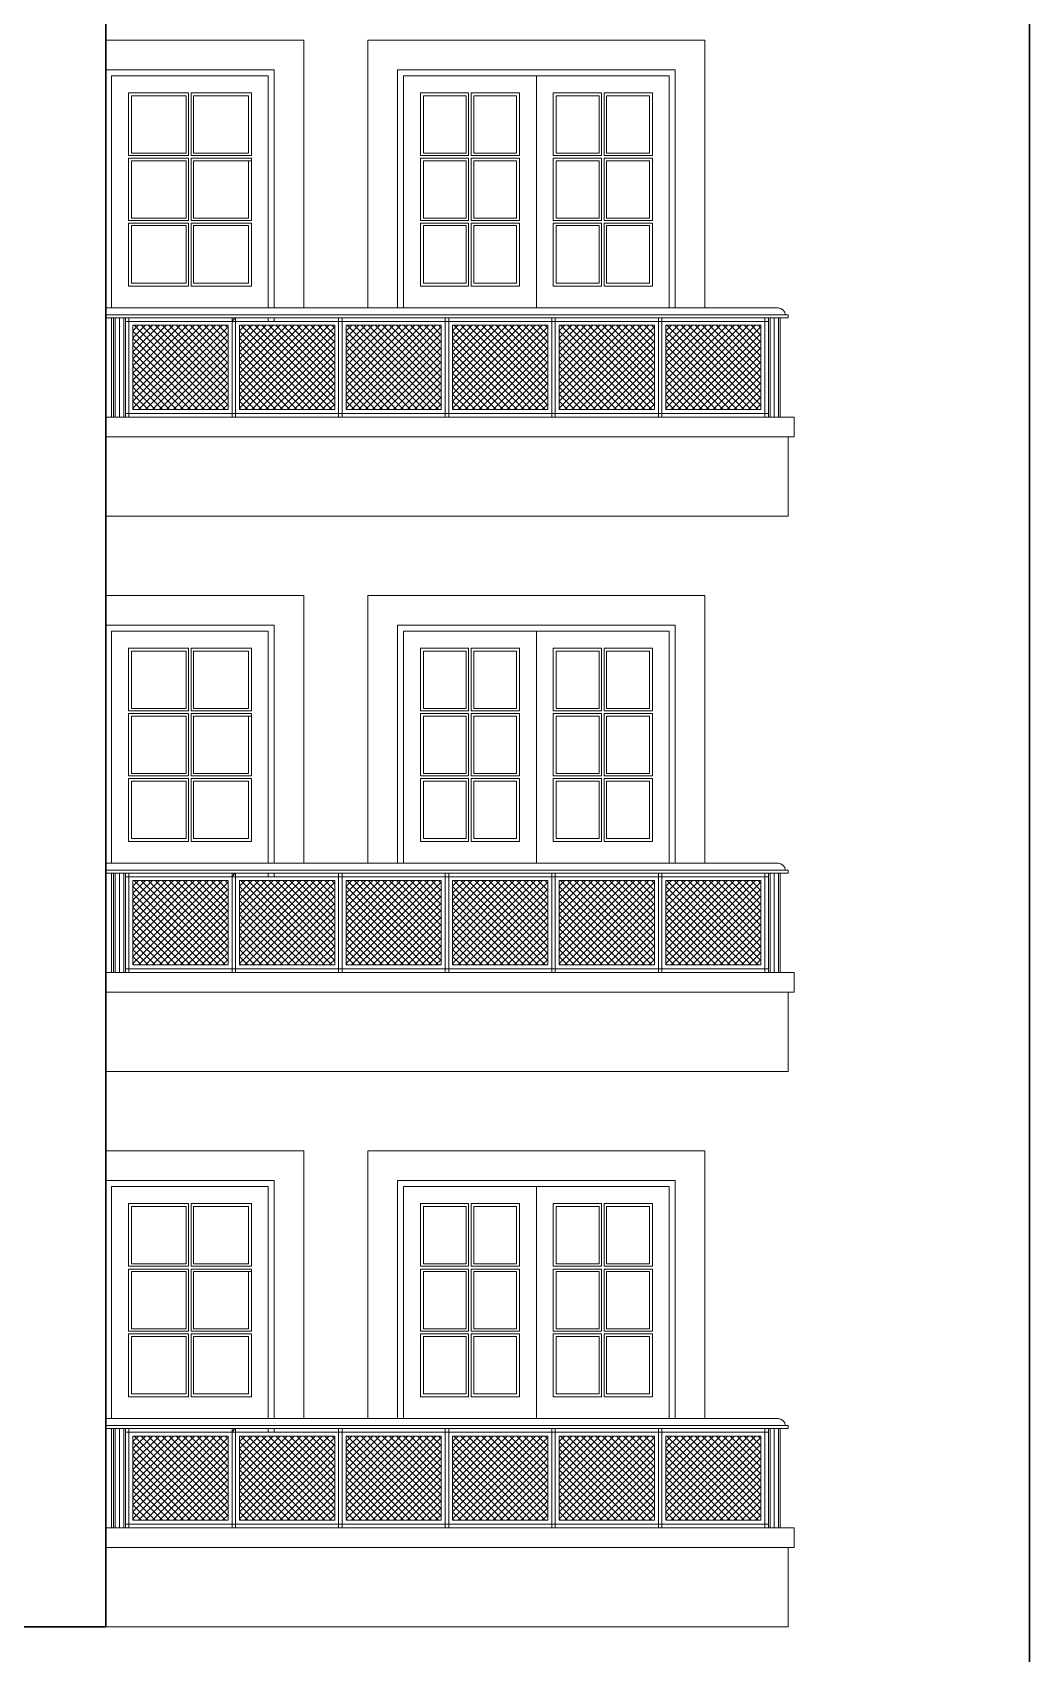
# Model space of a CAD drawing. Header units: millimetres. Extents: x 1578 to 2210, y 899 to 1032.
# Drawn here: x 1925.07 to 1930.1, y 935.17 to 943.35 of the extents above; entities that cross this region are included whole.
import ezdxf

# ---------------------------------------------------------------- set-up
doc = ezdxf.new("R2010")
doc.units = ezdxf.units.MM
doc.linetypes.add('HIDDEN2', pattern=[4.7625, 3.175, -1.5875])
for name, color, linetype, lineweight in [('CARPINTERIA', 7, 'Continuous', 18), ('ESTRUCTURA', 3, 'Continuous', 30), ('MUROS', 1, 'Continuous', 30), ('PISOS', 9, 'Continuous', 9), ('SANITARIOS', 7, 'Continuous', 20), ('TECHOS', 7, 'HIDDEN2', 15), ('TRAMAS', 7, 'Continuous', 15), ('UMBRALES', 7, 'Continuous', 18)]:
    doc.layers.add(name, color=color, linetype=linetype, lineweight=lineweight)

msp = doc.modelspace()

# ---------------------------------------------------------------- hatches: boundary and pattern name
at = {"layer": 'PISOS', "ltscale": 0.1}
h = msp.add_hatch(dxfattribs=at)
h.set_pattern_fill('ANSI37', color=256, scale=0.2, style=0)
h.set_pattern_definition([(45, (1943.710914, 865.508667), (-0.0176776695, 0.0176776695), []), (135, (1943.710914, 865.508667), (-0.0176776695, -0.0176776695), [])])
h.paths.add_polyline_path([(1925.5741, 941.4446), (1926.0541, 941.4446), (1926.0541, 941.8696), (1925.5741, 941.8696)])
h = msp.add_hatch(dxfattribs=at)
h.set_pattern_fill('ANSI37', color=256, scale=0.2, style=0)
h.set_pattern_definition([(45, (1944.248414, 865.508667), (-0.0176776695, 0.0176776695), []), (135, (1944.248414, 865.508667), (-0.0176776695, -0.0176776695), [])])
h.paths.add_polyline_path([(1926.1116, 941.4446), (1926.5916, 941.4446), (1926.5916, 941.8696), (1926.1116, 941.8696)])
h = msp.add_hatch(dxfattribs=at)
h.set_pattern_fill('ANSI37', color=256, scale=0.2, style=0)
h.set_pattern_definition([(45, (1944.785914, 865.508667), (-0.0176776695, 0.0176776695), []), (135, (1944.785914, 865.508667), (-0.0176776695, -0.0176776695), [])])
h.paths.add_polyline_path([(1926.6491, 941.4446), (1927.1291, 941.4446), (1927.1291, 941.8696), (1926.6491, 941.8696)])
h = msp.add_hatch(dxfattribs=at)
h.set_pattern_fill('ANSI37', color=256, scale=0.2, style=0)
h.set_pattern_definition([(45, (1945.323414, 865.508667), (-0.0176776695, 0.0176776695), []), (135, (1945.323414, 865.508667), (-0.0176776695, -0.0176776695), [])])
h.paths.add_polyline_path([(1927.1866, 941.4446), (1927.6666, 941.4446), (1927.6666, 941.8696), (1927.1866, 941.8696)])
h = msp.add_hatch(dxfattribs=at)
h.set_pattern_fill('ANSI37', color=256, scale=0.2, style=0)
h.set_pattern_definition([(45, (1945.860914, 865.508667), (-0.0176776695, 0.0176776695), []), (135, (1945.860914, 865.508667), (-0.0176776695, -0.0176776695), [])])
h.paths.add_polyline_path([(1927.7241, 941.4446), (1928.2041, 941.4446), (1928.2041, 941.8696), (1927.7241, 941.8696)])
h = msp.add_hatch(dxfattribs=at)
h.set_pattern_fill('ANSI37', color=256, scale=0.2, style=0)
h.set_pattern_definition([(45, (1946.398414, 865.508667), (-0.0176776695, 0.0176776695), []), (135, (1946.398414, 865.508667), (-0.0176776695, -0.0176776695), [])])
h.paths.add_polyline_path([(1928.2616, 941.4446), (1928.7416, 941.4446), (1928.7416, 941.8696), (1928.2616, 941.8696)])
h = msp.add_hatch(dxfattribs=at)
h.set_pattern_fill('ANSI37', color=256, scale=0.2, style=0)
h.set_pattern_definition([(45, (1943.710914, 862.708667), (-0.0176776695, 0.0176776695), []), (135, (1943.710914, 862.708667), (-0.0176776695, -0.0176776695), [])])
h.paths.add_polyline_path([(1925.5741, 938.6446), (1926.0541, 938.6446), (1926.0541, 939.0696), (1925.5741, 939.0696)])
h = msp.add_hatch(dxfattribs=at)
h.set_pattern_fill('ANSI37', color=256, scale=0.2, style=0)
h.set_pattern_definition([(45, (1944.248414, 862.708667), (-0.0176776695, 0.0176776695), []), (135, (1944.248414, 862.708667), (-0.0176776695, -0.0176776695), [])])
h.paths.add_polyline_path([(1926.1116, 938.6446), (1926.5916, 938.6446), (1926.5916, 939.0696), (1926.1116, 939.0696)])
h = msp.add_hatch(dxfattribs=at)
h.set_pattern_fill('ANSI37', color=256, scale=0.2, style=0)
h.set_pattern_definition([(45, (1944.785914, 862.708667), (-0.0176776695, 0.0176776695), []), (135, (1944.785914, 862.708667), (-0.0176776695, -0.0176776695), [])])
h.paths.add_polyline_path([(1926.6491, 938.6446), (1927.1291, 938.6446), (1927.1291, 939.0696), (1926.6491, 939.0696)])
h = msp.add_hatch(dxfattribs=at)
h.set_pattern_fill('ANSI37', color=256, scale=0.2, style=0)
h.set_pattern_definition([(45, (1945.323414, 862.708667), (-0.0176776695, 0.0176776695), []), (135, (1945.323414, 862.708667), (-0.0176776695, -0.0176776695), [])])
h.paths.add_polyline_path([(1927.1866, 938.6446), (1927.6666, 938.6446), (1927.6666, 939.0696), (1927.1866, 939.0696)])
h = msp.add_hatch(dxfattribs=at)
h.set_pattern_fill('ANSI37', color=256, scale=0.2, style=0)
h.set_pattern_definition([(45, (1945.860914, 862.708667), (-0.0176776695, 0.0176776695), []), (135, (1945.860914, 862.708667), (-0.0176776695, -0.0176776695), [])])
h.paths.add_polyline_path([(1927.7241, 938.6446), (1928.2041, 938.6446), (1928.2041, 939.0696), (1927.7241, 939.0696)])
h = msp.add_hatch(dxfattribs=at)
h.set_pattern_fill('ANSI37', color=256, scale=0.2, style=0)
h.set_pattern_definition([(45, (1946.398414, 862.708667), (-0.0176776695, 0.0176776695), []), (135, (1946.398414, 862.708667), (-0.0176776695, -0.0176776695), [])])
h.paths.add_polyline_path([(1928.2616, 938.6446), (1928.7416, 938.6446), (1928.7416, 939.0696), (1928.2616, 939.0696)])
h = msp.add_hatch(dxfattribs=at)
h.set_pattern_fill('ANSI37', color=256, scale=0.2, style=0)
h.set_pattern_definition([(45, (1943.710914, 859.908667), (-0.0176776695, 0.0176776695), []), (135, (1943.710914, 859.908667), (-0.0176776695, -0.0176776695), [])])
h.paths.add_polyline_path([(1925.5741, 935.8446), (1926.0541, 935.8446), (1926.0541, 936.2696), (1925.5741, 936.2696)])
h = msp.add_hatch(dxfattribs=at)
h.set_pattern_fill('ANSI37', color=256, scale=0.2, style=0)
h.set_pattern_definition([(45, (1944.248414, 859.908667), (-0.0176776695, 0.0176776695), []), (135, (1944.248414, 859.908667), (-0.0176776695, -0.0176776695), [])])
h.paths.add_polyline_path([(1926.1116, 935.8446), (1926.5916, 935.8446), (1926.5916, 936.2696), (1926.1116, 936.2696)])
h = msp.add_hatch(dxfattribs=at)
h.set_pattern_fill('ANSI37', color=256, scale=0.2, style=0)
h.set_pattern_definition([(45, (1944.785914, 859.908667), (-0.0176776695, 0.0176776695), []), (135, (1944.785914, 859.908667), (-0.0176776695, -0.0176776695), [])])
h.paths.add_polyline_path([(1926.6491, 935.8446), (1927.1291, 935.8446), (1927.1291, 936.2696), (1926.6491, 936.2696)])
h = msp.add_hatch(dxfattribs=at)
h.set_pattern_fill('ANSI37', color=256, scale=0.2, style=0)
h.set_pattern_definition([(45, (1945.323414, 859.908667), (-0.0176776695, 0.0176776695), []), (135, (1945.323414, 859.908667), (-0.0176776695, -0.0176776695), [])])
h.paths.add_polyline_path([(1927.1866, 935.8446), (1927.6666, 935.8446), (1927.6666, 936.2696), (1927.1866, 936.2696)])
h = msp.add_hatch(dxfattribs=at)
h.set_pattern_fill('ANSI37', color=256, scale=0.2, style=0)
h.set_pattern_definition([(45, (1945.860914, 859.908667), (-0.0176776695, 0.0176776695), []), (135, (1945.860914, 859.908667), (-0.0176776695, -0.0176776695), [])])
h.paths.add_polyline_path([(1927.7241, 935.8446), (1928.2041, 935.8446), (1928.2041, 936.2696), (1927.7241, 936.2696)])
h = msp.add_hatch(dxfattribs=at)
h.set_pattern_fill('ANSI37', color=256, scale=0.2, style=0)
h.set_pattern_definition([(45, (1946.398414, 859.908667), (-0.0176776695, 0.0176776695), []), (135, (1946.398414, 859.908667), (-0.0176776695, -0.0176776695), [])])
h.paths.add_polyline_path([(1928.2616, 935.8446), (1928.7416, 935.8446), (1928.7416, 936.2696), (1928.2616, 936.2696)])

# ---------------------------------------------------------------- linework, layer by layer
at = {"layer": 'CARPINTERIA', "ltscale": 0.1}
for p, q in [((1925.4666, 943.1271), (1925.4666, 941.9571)), ((1926.2566, 943.1271), (1925.4666, 943.1271)), ((1926.2566, 943.1271), (1926.2566, 941.9571)), ((1928.2791, 943.1271), (1926.9391, 943.1271)), ((1926.9391, 943.1271), (1926.9391, 941.9571)), ((1928.2791, 943.1271), (1928.2791, 941.9571)), ((1925.5666, 943.0271), (1925.5666, 942.7371)), ((1925.8428, 943.0271), (1925.5666, 943.0271)), ((1925.8428, 943.0271), (1925.8428, 942.7371)), ((1926.1566, 943.0271), (1925.8803, 943.0271)), ((1925.8803, 943.0271), (1925.8803, 942.7371)), ((1926.1566, 943.0271), (1926.1566, 942.7371)), ((1927.0391, 943.0271), (1927.0391, 942.7371)), ((1927.2553, 943.0271), (1927.0391, 943.0271)), ((1927.2553, 943.0271), (1927.2553, 942.7371)), ((1927.2928, 943.0271), (1927.2928, 942.7371)), ((1927.5091, 943.0271), (1927.2928, 943.0271)), ((1927.5091, 943.0271), (1927.5091, 942.7371)), ((1927.9253, 943.0271), (1927.7091, 943.0271)), ((1927.7091, 943.0271), (1927.7091, 942.7371)), ((1927.9253, 943.0271), (1927.9253, 942.7371)), ((1928.1791, 943.0271), (1927.9628, 943.0271)), ((1927.9628, 943.0271), (1927.9628, 942.7371)), ((1928.1791, 943.0271), (1928.1791, 942.7371)), ((1925.8428, 942.7371), (1925.5666, 942.7371)), ((1925.5666, 942.6996), (1925.5666, 942.4096)), ((1925.8428, 942.6996), (1925.5666, 942.6996)), ((1925.8428, 942.6996), (1925.8428, 942.4096)), ((1926.1566, 942.7371), (1925.8803, 942.7371)), ((1926.1716, 942.6996), (1925.8803, 942.6996)), ((1925.8803, 942.6996), (1925.8803, 942.4096)), ((1926.1566, 942.6996), (1926.1566, 942.4096)), ((1927.2553, 942.7371), (1927.0391, 942.7371)), ((1927.0391, 942.6996), (1927.0391, 942.4096)), ((1927.2553, 942.6996), (1927.0391, 942.6996)), ((1927.2553, 942.6996), (1927.2553, 942.4096)), ((1927.5091, 942.7371), (1927.2928, 942.7371)), ((1927.2928, 942.6996), (1927.2928, 942.4096)), ((1927.5091, 942.6996), (1927.2928, 942.6996)), ((1927.5091, 942.6996), (1927.5091, 942.4096)), ((1927.9253, 942.7371), (1927.7091, 942.7371)), ((1927.9253, 942.6996), (1927.7091, 942.6996)), ((1927.7091, 942.6996), (1927.7091, 942.4096)), ((1927.9253, 942.6996), (1927.9253, 942.4096)), ((1928.1791, 942.7371), (1927.9628, 942.7371)), ((1927.9628, 942.6996), (1927.9628, 942.4096)), ((1928.1791, 942.6996), (1927.9628, 942.6996)), ((1928.1791, 942.6996), (1928.1791, 942.4096)), ((1925.8428, 942.4096), (1925.5666, 942.4096)), ((1925.5666, 942.3721), (1925.5666, 942.0821)), ((1925.8428, 942.3721), (1925.5666, 942.3721)), ((1925.8428, 942.3721), (1925.8428, 942.0821)), ((1926.1566, 942.4096), (1925.8803, 942.4096)), ((1926.1566, 942.3721), (1925.8803, 942.3721)), ((1925.8803, 942.3721), (1925.8803, 942.0821)), ((1926.1566, 942.3721), (1926.1566, 942.0821)), ((1927.2553, 942.4096), (1927.0391, 942.4096)), ((1927.0391, 942.3721), (1927.0391, 942.0821)), ((1927.2553, 942.3721), (1927.0391, 942.3721)), ((1927.2553, 942.3721), (1927.2553, 942.0821)), ((1927.5091, 942.4096), (1927.2928, 942.4096)), ((1927.2928, 942.3721), (1927.2928, 942.0821)), ((1927.5091, 942.3721), (1927.2928, 942.3721)), ((1927.5091, 942.3721), (1927.5091, 942.0821)), ((1927.9253, 942.4096), (1927.7091, 942.4096)), ((1927.9253, 942.3721), (1927.7091, 942.3721)), ((1927.7091, 942.3721), (1927.7091, 942.0821)), ((1927.9253, 942.3721), (1927.9253, 942.0821)), ((1928.1791, 942.4096), (1927.9628, 942.4096)), ((1928.1791, 942.3721), (1927.9628, 942.3721)), ((1927.9628, 942.3721), (1927.9628, 942.0821)), ((1928.1791, 942.3721), (1928.1791, 942.0821)), ((1925.8428, 942.0821), (1925.5666, 942.0821)), ((1926.1566, 942.0821), (1925.8803, 942.0821)), ((1927.2553, 942.0821), (1927.0391, 942.0821)), ((1927.5091, 942.0821), (1927.2928, 942.0821)), ((1927.9253, 942.0821), (1927.7091, 942.0821)), ((1928.1791, 942.0821), (1927.9628, 942.0821)), ((1925.4666, 941.9071), (1925.4666, 941.4071)), ((1926.2566, 941.9071), (1926.2566, 941.8896)), ((1925.4666, 940.3271), (1925.4666, 939.1571)), ((1926.2566, 940.3271), (1925.4666, 940.3271)), ((1926.2566, 940.3271), (1926.2566, 939.1571)), ((1928.2791, 940.3271), (1926.9391, 940.3271)), ((1926.9391, 940.3271), (1926.9391, 939.1571)), ((1928.2791, 940.3271), (1928.2791, 939.1571)), ((1925.5666, 940.2271), (1925.5666, 939.9371)), ((1925.8428, 940.2271), (1925.5666, 940.2271)), ((1925.8428, 940.2271), (1925.8428, 939.9371)), ((1926.1566, 940.2271), (1925.8803, 940.2271)), ((1925.8803, 940.2271), (1925.8803, 939.9371)), ((1926.1566, 940.2271), (1926.1566, 939.9371)), ((1927.0391, 940.2271), (1927.0391, 939.9371)), ((1927.2553, 940.2271), (1927.0391, 940.2271)), ((1927.2553, 940.2271), (1927.2553, 939.9371)), ((1927.2928, 940.2271), (1927.2928, 939.9371)), ((1927.5091, 940.2271), (1927.2928, 940.2271)), ((1927.5091, 940.2271), (1927.5091, 939.9371)), ((1927.9253, 940.2271), (1927.7091, 940.2271)), ((1927.7091, 940.2271), (1927.7091, 939.9371)), ((1927.9253, 940.2271), (1927.9253, 939.9371)), ((1928.1791, 940.2271), (1927.9628, 940.2271)), ((1927.9628, 940.2271), (1927.9628, 939.9371)), ((1928.1791, 940.2271), (1928.1791, 939.9371)), ((1925.8428, 939.9371), (1925.5666, 939.9371)), ((1926.1566, 939.9371), (1925.8803, 939.9371)), ((1927.2553, 939.9371), (1927.0391, 939.9371)), ((1927.5091, 939.9371), (1927.2928, 939.9371)), ((1927.9253, 939.9371), (1927.7091, 939.9371)), ((1928.1791, 939.9371), (1927.9628, 939.9371)), ((1925.5666, 939.8996), (1925.5666, 939.6096)), ((1925.8428, 939.8996), (1925.5666, 939.8996)), ((1925.8428, 939.8996), (1925.8428, 939.6096)), ((1926.1716, 939.8996), (1925.8803, 939.8996)), ((1925.8803, 939.8996), (1925.8803, 939.6096)), ((1926.1566, 939.8996), (1926.1566, 939.6096)), ((1927.0391, 939.8996), (1927.0391, 939.6096)), ((1927.2553, 939.8996), (1927.0391, 939.8996)), ((1927.2553, 939.8996), (1927.2553, 939.6096)), ((1927.2928, 939.8996), (1927.2928, 939.6096)), ((1927.5091, 939.8996), (1927.2928, 939.8996)), ((1927.5091, 939.8996), (1927.5091, 939.6096)), ((1927.9253, 939.8996), (1927.7091, 939.8996)), ((1927.7091, 939.8996), (1927.7091, 939.6096)), ((1927.9253, 939.8996), (1927.9253, 939.6096)), ((1928.1791, 939.8996), (1927.9628, 939.8996)), ((1927.9628, 939.8996), (1927.9628, 939.6096)), ((1928.1791, 939.8996), (1928.1791, 939.6096)), ((1925.8428, 939.6096), (1925.5666, 939.6096)), ((1926.1566, 939.6096), (1925.8803, 939.6096)), ((1927.2553, 939.6096), (1927.0391, 939.6096)), ((1927.5091, 939.6096), (1927.2928, 939.6096)), ((1927.9253, 939.6096), (1927.7091, 939.6096)), ((1928.1791, 939.6096), (1927.9628, 939.6096)), ((1925.5666, 939.5721), (1925.5666, 939.2821)), ((1925.8428, 939.5721), (1925.5666, 939.5721)), ((1925.8428, 939.5721), (1925.8428, 939.2821)), ((1926.1566, 939.5721), (1925.8803, 939.5721)), ((1925.8803, 939.5721), (1925.8803, 939.2821)), ((1926.1566, 939.5721), (1926.1566, 939.2821)), ((1927.0391, 939.5721), (1927.0391, 939.2821)), ((1927.2553, 939.5721), (1927.0391, 939.5721)), ((1927.2553, 939.5721), (1927.2553, 939.2821)), ((1927.2928, 939.5721), (1927.2928, 939.2821)), ((1927.5091, 939.5721), (1927.2928, 939.5721)), ((1927.5091, 939.5721), (1927.5091, 939.2821)), ((1927.9253, 939.5721), (1927.7091, 939.5721)), ((1927.7091, 939.5721), (1927.7091, 939.2821)), ((1927.9253, 939.5721), (1927.9253, 939.2821)), ((1928.1791, 939.5721), (1927.9628, 939.5721)), ((1927.9628, 939.5721), (1927.9628, 939.2821)), ((1928.1791, 939.5721), (1928.1791, 939.2821)), ((1925.8428, 939.2821), (1925.5666, 939.2821)), ((1926.1566, 939.2821), (1925.8803, 939.2821)), ((1927.2553, 939.2821), (1927.0391, 939.2821)), ((1927.5091, 939.2821), (1927.2928, 939.2821)), ((1927.9253, 939.2821), (1927.7091, 939.2821)), ((1928.1791, 939.2821), (1927.9628, 939.2821)), ((1925.4666, 939.1071), (1925.4666, 938.6071)), ((1926.2566, 939.1071), (1926.2566, 939.0896)), ((1926.2566, 937.5271), (1925.4666, 937.5271)), ((1925.4666, 937.5271), (1925.4666, 936.3571)), ((1926.2566, 937.5271), (1926.2566, 936.3571)), ((1928.2791, 937.5271), (1926.9391, 937.5271)), ((1926.9391, 937.5271), (1926.9391, 936.3571)), ((1928.2791, 937.5271), (1928.2791, 936.3571)), ((1925.8428, 937.4271), (1925.5666, 937.4271)), ((1925.5666, 937.4271), (1925.5666, 937.1371)), ((1925.8428, 937.4271), (1925.8428, 937.1371)), ((1926.1566, 937.4271), (1925.8803, 937.4271)), ((1925.8803, 937.4271), (1925.8803, 937.1371)), ((1926.1566, 937.4271), (1926.1566, 937.1371)), ((1927.2553, 937.4271), (1927.0391, 937.4271)), ((1927.0391, 937.4271), (1927.0391, 937.1371)), ((1927.2553, 937.4271), (1927.2553, 937.1371)), ((1927.5091, 937.4271), (1927.2928, 937.4271)), ((1927.2928, 937.4271), (1927.2928, 937.1371)), ((1927.5091, 937.4271), (1927.5091, 937.1371)), ((1927.9253, 937.4271), (1927.7091, 937.4271)), ((1927.7091, 937.4271), (1927.7091, 937.1371)), ((1927.9253, 937.4271), (1927.9253, 937.1371)), ((1928.1791, 937.4271), (1927.9628, 937.4271)), ((1927.9628, 937.4271), (1927.9628, 937.1371)), ((1928.1791, 937.4271), (1928.1791, 937.1371)), ((1925.8428, 937.1371), (1925.5666, 937.1371)), ((1926.1566, 937.1371), (1925.8803, 937.1371)), ((1927.2553, 937.1371), (1927.0391, 937.1371)), ((1927.5091, 937.1371), (1927.2928, 937.1371)), ((1927.9253, 937.1371), (1927.7091, 937.1371)), ((1928.1791, 937.1371), (1927.9628, 937.1371)), ((1925.5666, 937.0996), (1925.5666, 936.8096)), ((1925.8428, 937.0996), (1925.5666, 937.0996)), ((1925.8428, 937.0996), (1925.8428, 936.8096)), ((1926.1716, 937.0996), (1925.8803, 937.0996)), ((1925.8803, 937.0996), (1925.8803, 936.8096)), ((1926.1566, 937.0996), (1926.1566, 936.8096)), ((1927.0391, 937.0996), (1927.0391, 936.8096)), ((1927.2553, 937.0996), (1927.0391, 937.0996)), ((1927.2553, 937.0996), (1927.2553, 936.8096)), ((1927.5091, 937.0996), (1927.2928, 937.0996)), ((1927.2928, 937.0996), (1927.2928, 936.8096)), ((1927.5091, 937.0996), (1927.5091, 936.8096)), ((1927.9253, 937.0996), (1927.7091, 937.0996)), ((1927.7091, 937.0996), (1927.7091, 936.8096)), ((1927.9253, 937.0996), (1927.9253, 936.8096)), ((1927.9628, 937.0996), (1927.9628, 936.8096)), ((1928.1791, 937.0996), (1927.9628, 937.0996)), ((1928.1791, 937.0996), (1928.1791, 936.8096)), ((1925.8428, 936.8096), (1925.5666, 936.8096)), ((1926.1566, 936.8096), (1925.8803, 936.8096)), ((1927.2553, 936.8096), (1927.0391, 936.8096)), ((1927.5091, 936.8096), (1927.2928, 936.8096)), ((1927.9253, 936.8096), (1927.7091, 936.8096)), ((1928.1791, 936.8096), (1927.9628, 936.8096)), ((1925.5666, 936.7721), (1925.5666, 936.4821)), ((1925.8428, 936.7721), (1925.5666, 936.7721)), ((1925.8428, 936.7721), (1925.8428, 936.4821)), ((1926.1566, 936.7721), (1925.8803, 936.7721)), ((1925.8803, 936.7721), (1925.8803, 936.4821)), ((1926.1566, 936.7721), (1926.1566, 936.4821)), ((1927.0391, 936.7721), (1927.0391, 936.4821)), ((1927.2553, 936.7721), (1927.0391, 936.7721)), ((1927.2553, 936.7721), (1927.2553, 936.4821)), ((1927.2928, 936.7721), (1927.2928, 936.4821)), ((1927.5091, 936.7721), (1927.2928, 936.7721)), ((1927.5091, 936.7721), (1927.5091, 936.4821)), ((1927.9253, 936.7721), (1927.7091, 936.7721)), ((1927.7091, 936.7721), (1927.7091, 936.4821)), ((1927.9253, 936.7721), (1927.9253, 936.4821)), ((1927.9628, 936.7721), (1927.9628, 936.4821)), ((1928.1791, 936.7721), (1927.9628, 936.7721)), ((1928.1791, 936.7721), (1928.1791, 936.4821)), ((1925.8428, 936.4821), (1925.5666, 936.4821)), ((1926.1566, 936.4821), (1925.8803, 936.4821)), ((1927.2553, 936.4821), (1927.0391, 936.4821)), ((1927.5091, 936.4821), (1927.2928, 936.4821)), ((1927.9253, 936.4821), (1927.7091, 936.4821)), ((1928.1791, 936.4821), (1927.9628, 936.4821)), ((1925.4666, 936.3071), (1925.4666, 935.8071)), ((1926.2566, 936.3071), (1926.2566, 936.2896))]:
    msp.add_line(p, q, dxfattribs=at)
at = {"layer": 'ESTRUCTURA', "ltscale": 0.1}
for p, q in [((1925.4366, 951.9071), (1925.4366, 935.3071)), ((1925.4366, 935.3071), (1920.7066, 935.3071))]:
    msp.add_line(p, q, dxfattribs=at)
at = {"layer": 'MUROS', "ltscale": 0.1}
msp.add_line((1930.0966, 950.9071), (1930.0966, 932.0078), dxfattribs=at)
at = {"layer": 'PISOS'}
for p, q in [((1925.4853, 941.9071), (1925.4853, 941.4071)), ((1925.5062, 941.9071), (1925.5062, 941.4071)), ((1925.5278, 941.9071), (1925.5278, 941.4071)), ((1928.7878, 941.9071), (1928.7878, 941.4071)), ((1928.8087, 941.9071), (1928.8087, 941.4071)), ((1928.8303, 941.9071), (1928.8303, 941.4071)), ((1925.4853, 939.1071), (1925.4853, 938.6071)), ((1925.5062, 939.1071), (1925.5062, 938.6071)), ((1925.5278, 939.1071), (1925.5278, 938.6071)), ((1928.7878, 939.1071), (1928.7878, 938.6071)), ((1928.8087, 939.1071), (1928.8087, 938.6071)), ((1928.8303, 939.1071), (1928.8303, 938.6071)), ((1925.4853, 936.3071), (1925.4853, 935.8071)), ((1925.5062, 936.3071), (1925.5062, 935.8071)), ((1925.5278, 936.3071), (1925.5278, 935.8071)), ((1928.7878, 936.3071), (1928.7878, 935.8071)), ((1928.8087, 936.3071), (1928.8087, 935.8071)), ((1928.8303, 936.3071), (1928.8303, 935.8071))]:
    msp.add_line(p, q, dxfattribs=at)
at = {"layer": 'PISOS', "ltscale": 0.1}
for p, q in [((1926.2866, 941.9071), (1926.2866, 941.8896)), ((1926.2866, 939.1071), (1926.2866, 939.0896)), ((1926.2866, 936.3071), (1926.2866, 936.2896))]:
    msp.add_line(p, q, dxfattribs=at)
at = {"layer": 'SANITARIOS'}
for p, q in [((1925.4366, 941.9571), (1928.8291, 941.9571)), ((1925.4366, 941.9221), (1928.8791, 941.9221)), ((1925.4366, 941.9071), (1928.8791, 941.9071)), ((1925.4766, 941.9071), (1925.4766, 941.4071)), ((1925.5366, 941.9071), (1925.5366, 941.4071)), ((1928.7791, 941.9071), (1928.7791, 941.4071)), ((1928.8391, 941.9071), (1928.8391, 941.4071)), ((1928.8791, 941.9071), (1928.8791, 941.9221)), ((1925.4366, 939.1571), (1928.8291, 939.1571)), ((1925.4366, 939.1221), (1928.8791, 939.1221)), ((1925.4366, 939.1071), (1928.8791, 939.1071)), ((1925.4766, 939.1071), (1925.4766, 938.6071)), ((1925.5366, 939.1071), (1925.5366, 938.6071)), ((1928.7791, 939.1071), (1928.7791, 938.6071)), ((1928.8391, 939.1071), (1928.8391, 938.6071)), ((1928.8791, 939.1071), (1928.8791, 939.1221)), ((1925.4366, 936.3571), (1928.8291, 936.3571)), ((1925.4366, 936.3221), (1928.8791, 936.3221)), ((1925.4366, 936.3071), (1928.8791, 936.3071)), ((1925.4766, 936.3071), (1925.4766, 935.8071)), ((1925.5366, 936.3071), (1925.5366, 935.8071)), ((1928.7791, 936.3071), (1928.7791, 935.8071)), ((1928.8391, 936.3071), (1928.8391, 935.8071)), ((1928.8791, 936.3071), (1928.8791, 936.3221))]:
    msp.add_line(p, q, dxfattribs=at)
for centre in [(1928.8291, 941.9221), (1928.8291, 939.1221), (1928.8291, 936.3221)]:
    msp.add_arc(centre, 0.035, 0, 90, dxfattribs=at)
at = {"layer": 'TECHOS', "ltscale": 0.1}
for p, q in [((1926.0739, 941.8896), (1926.0879, 941.9071)), ((1926.0739, 939.0896), (1926.0879, 939.1071)), ((1926.0739, 936.2896), (1926.0879, 936.3071))]:
    msp.add_line(p, q, dxfattribs=at)
at = {"layer": 'TRAMAS', "ltscale": 0.1}
for p, q in [((1927.6091, 943.1271), (1927.6091, 941.9571)), ((1925.5516, 943.0421), (1925.5516, 942.7251)), ((1925.8548, 943.0421), (1925.5516, 943.0421)), ((1925.8548, 943.0421), (1925.8548, 942.7251)), ((1926.1716, 943.0421), (1925.8683, 943.0421)), ((1925.8683, 943.0421), (1925.8683, 942.7251)), ((1926.1716, 943.0421), (1926.1716, 942.7251)), ((1927.0241, 943.0421), (1927.0241, 942.7251)), ((1927.2673, 943.0421), (1927.0241, 943.0421)), ((1927.2673, 943.0421), (1927.2673, 942.7251)), ((1927.2808, 943.0421), (1927.2808, 942.7251)), ((1927.5241, 943.0421), (1927.2808, 943.0421)), ((1927.5241, 943.0421), (1927.5241, 942.7251)), ((1927.9373, 943.0421), (1927.6941, 943.0421)), ((1927.6941, 943.0421), (1927.6941, 942.7251)), ((1927.9373, 943.0421), (1927.9373, 942.7251)), ((1928.1941, 943.0421), (1927.9508, 943.0421)), ((1927.9508, 943.0421), (1927.9508, 942.7251)), ((1928.1941, 943.0421), (1928.1941, 942.7251)), ((1925.8548, 942.7251), (1925.5516, 942.7251)), ((1925.5516, 942.7116), (1925.5516, 942.3976)), ((1925.8548, 942.7116), (1925.5516, 942.7116)), ((1925.8548, 942.7116), (1925.8548, 942.3976)), ((1926.1716, 942.7251), (1925.8683, 942.7251)), ((1926.1716, 942.7116), (1925.8683, 942.7116)), ((1925.8683, 942.7116), (1925.8683, 942.3976)), ((1926.1716, 942.7116), (1926.1716, 942.3976)), ((1927.2673, 942.7251), (1927.0241, 942.7251)), ((1927.0241, 942.7116), (1927.0241, 942.3976)), ((1927.2673, 942.7116), (1927.0241, 942.7116)), ((1927.2673, 942.7116), (1927.2673, 942.3976)), ((1927.5241, 942.7251), (1927.2808, 942.7251)), ((1927.2808, 942.7116), (1927.2808, 942.3976)), ((1927.5241, 942.7116), (1927.2808, 942.7116)), ((1927.5241, 942.7116), (1927.5241, 942.3976)), ((1927.9373, 942.7251), (1927.6941, 942.7251)), ((1927.9373, 942.7116), (1927.6941, 942.7116)), ((1927.6941, 942.7116), (1927.6941, 942.3976)), ((1927.9373, 942.7116), (1927.9373, 942.3976)), ((1928.1941, 942.7251), (1927.9508, 942.7251)), ((1927.9508, 942.7116), (1927.9508, 942.3976)), ((1928.1941, 942.7116), (1927.9508, 942.7116)), ((1928.1941, 942.7116), (1928.1941, 942.3976)), ((1925.8548, 942.3976), (1925.5516, 942.3976)), ((1925.5516, 942.3841), (1925.5516, 942.0671)), ((1925.8548, 942.3841), (1925.5516, 942.3841)), ((1925.8548, 942.3841), (1925.8548, 942.0671)), ((1926.1716, 942.3976), (1925.8683, 942.3976)), ((1926.1716, 942.3841), (1925.8683, 942.3841)), ((1925.8683, 942.3841), (1925.8683, 942.0671)), ((1926.1716, 942.3841), (1926.1716, 942.0671)), ((1927.2673, 942.3976), (1927.0241, 942.3976)), ((1927.0241, 942.3841), (1927.0241, 942.0671)), ((1927.2673, 942.3841), (1927.0241, 942.3841)), ((1927.2673, 942.3841), (1927.2673, 942.0671)), ((1927.5241, 942.3976), (1927.2808, 942.3976)), ((1927.2808, 942.3841), (1927.2808, 942.0671)), ((1927.5241, 942.3841), (1927.2808, 942.3841)), ((1927.5241, 942.3841), (1927.5241, 942.0671)), ((1927.9373, 942.3976), (1927.6941, 942.3976)), ((1927.9373, 942.3841), (1927.6941, 942.3841)), ((1927.6941, 942.3841), (1927.6941, 942.0671)), ((1927.9373, 942.3841), (1927.9373, 942.0671)), ((1928.1941, 942.3976), (1927.9508, 942.3976)), ((1928.1941, 942.3841), (1927.9508, 942.3841)), ((1927.9508, 942.3841), (1927.9508, 942.0671)), ((1928.1941, 942.3841), (1928.1941, 942.0671)), ((1925.8548, 942.0671), (1925.5516, 942.0671)), ((1926.1716, 942.0671), (1925.8683, 942.0671)), ((1927.2673, 942.0671), (1927.0241, 942.0671)), ((1927.5241, 942.0671), (1927.2808, 942.0671)), ((1927.9373, 942.0671), (1927.6941, 942.0671)), ((1928.1941, 942.0671), (1927.9508, 942.0671)), ((1927.6091, 940.3271), (1927.6091, 939.1571)), ((1925.5516, 940.2421), (1925.5516, 939.9251)), ((1925.8548, 940.2421), (1925.5516, 940.2421)), ((1925.8548, 940.2421), (1925.8548, 939.9251)), ((1926.1716, 940.2421), (1925.8683, 940.2421)), ((1925.8683, 940.2421), (1925.8683, 939.9251)), ((1926.1716, 940.2421), (1926.1716, 939.9251)), ((1927.0241, 940.2421), (1927.0241, 939.9251)), ((1927.2673, 940.2421), (1927.0241, 940.2421)), ((1927.2673, 940.2421), (1927.2673, 939.9251)), ((1927.2808, 940.2421), (1927.2808, 939.9251)), ((1927.5241, 940.2421), (1927.2808, 940.2421)), ((1927.5241, 940.2421), (1927.5241, 939.9251)), ((1927.9373, 940.2421), (1927.6941, 940.2421)), ((1927.6941, 940.2421), (1927.6941, 939.9251)), ((1927.9373, 940.2421), (1927.9373, 939.9251)), ((1928.1941, 940.2421), (1927.9508, 940.2421)), ((1927.9508, 940.2421), (1927.9508, 939.9251)), ((1928.1941, 940.2421), (1928.1941, 939.9251)), ((1925.8548, 939.9251), (1925.5516, 939.9251)), ((1925.5516, 939.9116), (1925.5516, 939.5976)), ((1925.8548, 939.9116), (1925.5516, 939.9116)), ((1925.8548, 939.9116), (1925.8548, 939.5976)), ((1926.1716, 939.9251), (1925.8683, 939.9251)), ((1926.1716, 939.9116), (1925.8683, 939.9116)), ((1925.8683, 939.9116), (1925.8683, 939.5976)), ((1926.1716, 939.9116), (1926.1716, 939.5976)), ((1927.2673, 939.9251), (1927.0241, 939.9251)), ((1927.0241, 939.9116), (1927.0241, 939.5976)), ((1927.2673, 939.9116), (1927.0241, 939.9116)), ((1927.2673, 939.9116), (1927.2673, 939.5976)), ((1927.5241, 939.9251), (1927.2808, 939.9251)), ((1927.2808, 939.9116), (1927.2808, 939.5976)), ((1927.5241, 939.9116), (1927.2808, 939.9116)), ((1927.5241, 939.9116), (1927.5241, 939.5976)), ((1927.9373, 939.9251), (1927.6941, 939.9251)), ((1927.9373, 939.9116), (1927.6941, 939.9116)), ((1927.6941, 939.9116), (1927.6941, 939.5976)), ((1927.9373, 939.9116), (1927.9373, 939.5976)), ((1928.1941, 939.9251), (1927.9508, 939.9251)), ((1928.1941, 939.9116), (1927.9508, 939.9116)), ((1927.9508, 939.9116), (1927.9508, 939.5976)), ((1928.1941, 939.9116), (1928.1941, 939.5976)), ((1925.8548, 939.5976), (1925.5516, 939.5976)), ((1925.5516, 939.5841), (1925.5516, 939.2671)), ((1925.8548, 939.5841), (1925.5516, 939.5841)), ((1925.8548, 939.5841), (1925.8548, 939.2671)), ((1926.1716, 939.5976), (1925.8683, 939.5976)), ((1926.1716, 939.5841), (1925.8683, 939.5841)), ((1925.8683, 939.5841), (1925.8683, 939.2671)), ((1926.1716, 939.5841), (1926.1716, 939.2671)), ((1927.2673, 939.5976), (1927.0241, 939.5976)), ((1927.0241, 939.5841), (1927.0241, 939.2671)), ((1927.2673, 939.5841), (1927.0241, 939.5841)), ((1927.2673, 939.5841), (1927.2673, 939.2671)), ((1927.5241, 939.5976), (1927.2808, 939.5976)), ((1927.2808, 939.5841), (1927.2808, 939.2671)), ((1927.5241, 939.5841), (1927.2808, 939.5841)), ((1927.5241, 939.5841), (1927.5241, 939.2671)), ((1927.9373, 939.5976), (1927.6941, 939.5976)), ((1927.9373, 939.5841), (1927.6941, 939.5841)), ((1927.6941, 939.5841), (1927.6941, 939.2671)), ((1927.9373, 939.5841), (1927.9373, 939.2671)), ((1928.1941, 939.5976), (1927.9508, 939.5976)), ((1928.1941, 939.5841), (1927.9508, 939.5841)), ((1927.9508, 939.5841), (1927.9508, 939.2671)), ((1928.1941, 939.5841), (1928.1941, 939.2671)), ((1925.8548, 939.2671), (1925.5516, 939.2671)), ((1926.1716, 939.2671), (1925.8683, 939.2671)), ((1927.2673, 939.2671), (1927.0241, 939.2671)), ((1927.5241, 939.2671), (1927.2808, 939.2671)), ((1927.9373, 939.2671), (1927.6941, 939.2671)), ((1928.1941, 939.2671), (1927.9508, 939.2671)), ((1927.6091, 937.5271), (1927.6091, 936.3571)), ((1925.8548, 937.4421), (1925.5516, 937.4421)), ((1925.5516, 937.4421), (1925.5516, 937.1251)), ((1925.8548, 937.4421), (1925.8548, 937.1251)), ((1926.1716, 937.4421), (1925.8683, 937.4421)), ((1925.8683, 937.4421), (1925.8683, 937.1251)), ((1926.1716, 937.4421), (1926.1716, 937.1251)), ((1927.2673, 937.4421), (1927.0241, 937.4421)), ((1927.0241, 937.4421), (1927.0241, 937.1251)), ((1927.2673, 937.4421), (1927.2673, 937.1251)), ((1927.5241, 937.4421), (1927.2808, 937.4421)), ((1927.2808, 937.4421), (1927.2808, 937.1251)), ((1927.5241, 937.4421), (1927.5241, 937.1251)), ((1927.9373, 937.4421), (1927.6941, 937.4421)), ((1927.6941, 937.4421), (1927.6941, 937.1251)), ((1927.9373, 937.4421), (1927.9373, 937.1251)), ((1928.1941, 937.4421), (1927.9508, 937.4421)), ((1927.9508, 937.4421), (1927.9508, 937.1251)), ((1928.1941, 937.4421), (1928.1941, 937.1251)), ((1925.8548, 937.1251), (1925.5516, 937.1251)), ((1926.1716, 937.1251), (1925.8683, 937.1251)), ((1927.2673, 937.1251), (1927.0241, 937.1251)), ((1927.5241, 937.1251), (1927.2808, 937.1251)), ((1927.9373, 937.1251), (1927.6941, 937.1251)), ((1928.1941, 937.1251), (1927.9508, 937.1251)), ((1925.5516, 937.1116), (1925.5516, 936.7976)), ((1925.8548, 937.1116), (1925.5516, 937.1116)), ((1925.8548, 937.1116), (1925.8548, 936.7976)), ((1926.1716, 937.1116), (1925.8683, 937.1116)), ((1925.8683, 937.1116), (1925.8683, 936.7976)), ((1926.1716, 937.1116), (1926.1716, 936.7976)), ((1927.0241, 937.1116), (1927.0241, 936.7976)), ((1927.2673, 937.1116), (1927.0241, 937.1116)), ((1927.2673, 937.1116), (1927.2673, 936.7976)), ((1927.5241, 937.1116), (1927.2808, 937.1116)), ((1927.2808, 937.1116), (1927.2808, 936.7976)), ((1927.5241, 937.1116), (1927.5241, 936.7976)), ((1927.9373, 937.1116), (1927.6941, 937.1116)), ((1927.6941, 937.1116), (1927.6941, 936.7976)), ((1927.9373, 937.1116), (1927.9373, 936.7976)), ((1927.9508, 937.1116), (1927.9508, 936.7976)), ((1928.1941, 937.1116), (1927.9508, 937.1116)), ((1928.1941, 937.1116), (1928.1941, 936.7976)), ((1925.8548, 936.7976), (1925.5516, 936.7976)), ((1926.1716, 936.7976), (1925.8683, 936.7976)), ((1927.2673, 936.7976), (1927.0241, 936.7976)), ((1927.5241, 936.7976), (1927.2808, 936.7976)), ((1927.9373, 936.7976), (1927.6941, 936.7976)), ((1928.1941, 936.7976), (1927.9508, 936.7976)), ((1925.5516, 936.7841), (1925.5516, 936.4671)), ((1925.8548, 936.7841), (1925.5516, 936.7841)), ((1925.8548, 936.7841), (1925.8548, 936.4671)), ((1926.1716, 936.7841), (1925.8683, 936.7841)), ((1925.8683, 936.7841), (1925.8683, 936.4671)), ((1926.1716, 936.7841), (1926.1716, 936.4671)), ((1927.0241, 936.7841), (1927.0241, 936.4671)), ((1927.2673, 936.7841), (1927.0241, 936.7841)), ((1927.2673, 936.7841), (1927.2673, 936.4671)), ((1927.2808, 936.7841), (1927.2808, 936.4671)), ((1927.5241, 936.7841), (1927.2808, 936.7841)), ((1927.5241, 936.7841), (1927.5241, 936.4671)), ((1927.9373, 936.7841), (1927.6941, 936.7841)), ((1927.6941, 936.7841), (1927.6941, 936.4671)), ((1927.9373, 936.7841), (1927.9373, 936.4671)), ((1927.9508, 936.7841), (1927.9508, 936.4671)), ((1928.1941, 936.7841), (1927.9508, 936.7841)), ((1928.1941, 936.7841), (1928.1941, 936.4671)), ((1925.8548, 936.4671), (1925.5516, 936.4671)), ((1926.1716, 936.4671), (1925.8683, 936.4671)), ((1927.2673, 936.4671), (1927.0241, 936.4671)), ((1927.5241, 936.4671), (1927.2808, 936.4671)), ((1927.9373, 936.4671), (1927.6941, 936.4671)), ((1928.1941, 936.4671), (1927.9508, 936.4671))]:
    msp.add_line(p, q, dxfattribs=at)
at = {"layer": 'TRAMAS'}
for p, q in [((1925.5741, 941.8696), (1925.5741, 941.4446)), ((1925.5741, 941.8696), (1926.0541, 941.8696)), ((1926.0541, 941.8696), (1926.0541, 941.4446)), ((1926.1116, 941.8696), (1926.5916, 941.8696)), ((1926.1116, 941.8696), (1926.1116, 941.4446)), ((1926.5916, 941.8696), (1926.5916, 941.4446)), ((1926.6491, 941.8696), (1926.6491, 941.4446)), ((1926.6491, 941.8696), (1927.1291, 941.8696)), ((1927.1291, 941.8696), (1927.1291, 941.4446)), ((1927.1866, 941.8696), (1927.1866, 941.4446)), ((1927.1866, 941.8696), (1927.6666, 941.8696)), ((1927.6666, 941.8696), (1927.6666, 941.4446)), ((1927.7241, 941.8696), (1928.2041, 941.8696)), ((1927.7241, 941.8696), (1927.7241, 941.4446)), ((1928.2041, 941.8696), (1928.2041, 941.4446)), ((1928.2616, 941.8696), (1928.2616, 941.4446)), ((1928.2616, 941.8696), (1928.7416, 941.8696)), ((1928.7416, 941.8696), (1928.7416, 941.4446)), ((1926.0541, 941.4446), (1925.5741, 941.4446)), ((1926.5916, 941.4446), (1926.1116, 941.4446)), ((1927.1291, 941.4446), (1926.6491, 941.4446)), ((1927.6666, 941.4446), (1927.1866, 941.4446)), ((1928.2041, 941.4446), (1927.7241, 941.4446)), ((1928.7416, 941.4446), (1928.2616, 941.4446)), ((1925.5741, 939.0696), (1925.5741, 938.6446)), ((1925.5741, 939.0696), (1926.0541, 939.0696)), ((1926.0541, 939.0696), (1926.0541, 938.6446)), ((1926.1116, 939.0696), (1926.5916, 939.0696)), ((1926.1116, 939.0696), (1926.1116, 938.6446)), ((1926.5916, 939.0696), (1926.5916, 938.6446)), ((1926.6491, 939.0696), (1926.6491, 938.6446)), ((1926.6491, 939.0696), (1927.1291, 939.0696)), ((1927.1291, 939.0696), (1927.1291, 938.6446)), ((1927.1866, 939.0696), (1927.1866, 938.6446)), ((1927.1866, 939.0696), (1927.6666, 939.0696)), ((1927.6666, 939.0696), (1927.6666, 938.6446)), ((1927.7241, 939.0696), (1928.2041, 939.0696)), ((1927.7241, 939.0696), (1927.7241, 938.6446)), ((1928.2041, 939.0696), (1928.2041, 938.6446)), ((1928.2616, 939.0696), (1928.2616, 938.6446)), ((1928.2616, 939.0696), (1928.7416, 939.0696)), ((1928.7416, 939.0696), (1928.7416, 938.6446)), ((1926.0541, 938.6446), (1925.5741, 938.6446)), ((1926.5916, 938.6446), (1926.1116, 938.6446)), ((1927.1291, 938.6446), (1926.6491, 938.6446)), ((1927.6666, 938.6446), (1927.1866, 938.6446)), ((1928.2041, 938.6446), (1927.7241, 938.6446)), ((1928.7416, 938.6446), (1928.2616, 938.6446)), ((1925.5741, 936.2696), (1925.5741, 935.8446)), ((1925.5741, 936.2696), (1926.0541, 936.2696)), ((1926.0541, 936.2696), (1926.0541, 935.8446)), ((1926.1116, 936.2696), (1926.5916, 936.2696)), ((1926.1116, 936.2696), (1926.1116, 935.8446)), ((1926.5916, 936.2696), (1926.5916, 935.8446)), ((1926.6491, 936.2696), (1927.1291, 936.2696)), ((1926.6491, 936.2696), (1926.6491, 935.8446)), ((1927.1291, 936.2696), (1927.1291, 935.8446)), ((1927.1866, 936.2696), (1927.1866, 935.8446)), ((1927.1866, 936.2696), (1927.6666, 936.2696)), ((1927.6666, 936.2696), (1927.6666, 935.8446)), ((1927.7241, 936.2696), (1928.2041, 936.2696)), ((1927.7241, 936.2696), (1927.7241, 935.8446)), ((1928.2041, 936.2696), (1928.2041, 935.8446)), ((1928.2616, 936.2696), (1928.7416, 936.2696)), ((1928.2616, 936.2696), (1928.2616, 935.8446)), ((1928.7416, 936.2696), (1928.7416, 935.8446)), ((1926.0541, 935.8446), (1925.5741, 935.8446)), ((1926.5916, 935.8446), (1926.1116, 935.8446)), ((1927.1291, 935.8446), (1926.6491, 935.8446)), ((1927.6666, 935.8446), (1927.1866, 935.8446)), ((1928.2041, 935.8446), (1927.7241, 935.8446)), ((1928.7416, 935.8446), (1928.2616, 935.8446))]:
    msp.add_line(p, q, dxfattribs=at)
at = {"layer": 'UMBRALES', "ltscale": 0.1}
for p, q in [((1925.4366, 943.3071), (1926.4366, 943.3071)), ((1926.4366, 943.3071), (1926.4366, 941.9571)), ((1926.7591, 943.3071), (1928.4591, 943.3071)), ((1926.7591, 943.3071), (1926.7591, 941.9571)), ((1928.4591, 943.3071), (1928.4591, 941.9571)), ((1926.2866, 943.1571), (1925.4366, 943.1571)), ((1926.2866, 943.1571), (1926.2866, 941.9571)), ((1928.3091, 943.1571), (1926.9091, 943.1571)), ((1926.9091, 943.1571), (1926.9091, 941.9571)), ((1928.3091, 943.1571), (1928.3091, 941.9571)), ((1926.2866, 941.9071), (1926.2866, 941.8896)), ((1928.9091, 941.4071), (1925.4366, 941.4071)), ((1928.9091, 941.4071), (1928.9091, 941.3071)), ((1928.9091, 941.3071), (1925.4366, 941.3071)), ((1928.8791, 941.3071), (1928.8791, 940.9071)), ((1928.8791, 940.9071), (1925.4366, 940.9071)), ((1925.4366, 940.5071), (1926.4366, 940.5071)), ((1926.4366, 940.5071), (1926.4366, 939.1571)), ((1926.7591, 940.5071), (1928.4591, 940.5071)), ((1926.7591, 940.5071), (1926.7591, 939.1571)), ((1928.4591, 940.5071), (1928.4591, 939.1571)), ((1926.2866, 940.3571), (1925.4366, 940.3571)), ((1926.2866, 940.3571), (1926.2866, 939.1571)), ((1928.3091, 940.3571), (1926.9091, 940.3571)), ((1926.9091, 940.3571), (1926.9091, 939.1571)), ((1928.3091, 940.3571), (1928.3091, 939.1571)), ((1926.2866, 939.1071), (1926.2866, 939.0896)), ((1928.9091, 938.6071), (1925.4366, 938.6071)), ((1928.9091, 938.6071), (1928.9091, 938.5071)), ((1928.9091, 938.5071), (1925.4366, 938.5071)), ((1928.8791, 938.5071), (1928.8791, 938.1071)), ((1928.8791, 938.1071), (1925.4366, 938.1071)), ((1925.4366, 937.7071), (1926.4366, 937.7071)), ((1926.4366, 937.7071), (1926.4366, 936.3571)), ((1926.7591, 937.7071), (1928.4591, 937.7071)), ((1926.7591, 937.7071), (1926.7591, 936.3571)), ((1928.4591, 937.7071), (1928.4591, 936.3571)), ((1926.2866, 937.5571), (1925.4366, 937.5571)), ((1926.2866, 937.5571), (1926.2866, 936.3571)), ((1928.3091, 937.5571), (1926.9091, 937.5571)), ((1926.9091, 937.5571), (1926.9091, 936.3571)), ((1928.3091, 937.5571), (1928.3091, 936.3571)), ((1926.2866, 936.3071), (1926.2866, 936.2896)), ((1928.9091, 935.8071), (1925.4366, 935.8071)), ((1928.9091, 935.8071), (1928.9091, 935.7071)), ((1928.9091, 935.7071), (1925.4366, 935.7071)), ((1928.8791, 935.7071), (1928.8791, 935.3071)), ((1928.8791, 935.3071), (1925.4366, 935.3071))]:
    msp.add_line(p, q, dxfattribs=at)
at = {"layer": 'UMBRALES'}
for p, q in [((1925.5366, 941.8896), (1928.7791, 941.8896)), ((1925.5541, 941.9071), (1925.5541, 941.4071)), ((1926.0741, 941.9071), (1926.0741, 941.4071)), ((1926.0916, 941.9071), (1926.0916, 941.4071)), ((1926.6116, 941.9071), (1926.6116, 941.4071)), ((1926.6291, 941.9071), (1926.6291, 941.4071)), ((1927.1491, 941.9071), (1927.1491, 941.4071)), ((1927.1666, 941.9071), (1927.1666, 941.4071)), ((1927.6866, 941.9071), (1927.6866, 941.4071)), ((1927.7041, 941.9071), (1927.7041, 941.4071)), ((1928.2241, 941.9071), (1928.2241, 941.4071)), ((1928.2416, 941.9071), (1928.2416, 941.4071)), ((1928.7616, 941.9071), (1928.7616, 941.4071)), ((1928.7791, 941.4246), (1925.5366, 941.4246)), ((1925.5366, 939.0896), (1928.7791, 939.0896)), ((1925.5541, 939.1071), (1925.5541, 938.6071)), ((1926.0741, 939.1071), (1926.0741, 938.6071)), ((1926.0916, 939.1071), (1926.0916, 938.6071)), ((1926.6116, 939.1071), (1926.6116, 938.6071)), ((1926.6291, 939.1071), (1926.6291, 938.6071)), ((1927.1491, 939.1071), (1927.1491, 938.6071)), ((1927.1666, 939.1071), (1927.1666, 938.6071)), ((1927.6866, 939.1071), (1927.6866, 938.6071)), ((1927.7041, 939.1071), (1927.7041, 938.6071)), ((1928.2241, 939.1071), (1928.2241, 938.6071)), ((1928.2416, 939.1071), (1928.2416, 938.6071)), ((1928.7616, 939.1071), (1928.7616, 938.6071)), ((1928.7791, 938.6246), (1925.5366, 938.6246)), ((1925.5541, 936.3071), (1925.5541, 935.8071)), ((1926.0741, 936.3071), (1926.0741, 935.8071)), ((1926.0916, 936.3071), (1926.0916, 935.8071)), ((1926.6116, 936.3071), (1926.6116, 935.8071)), ((1926.6291, 936.3071), (1926.6291, 935.8071)), ((1927.1491, 936.3071), (1927.1491, 935.8071)), ((1927.1666, 936.3071), (1927.1666, 935.8071)), ((1927.6866, 936.3071), (1927.6866, 935.8071)), ((1927.7041, 936.3071), (1927.7041, 935.8071)), ((1928.2241, 936.3071), (1928.2241, 935.8071)), ((1928.2416, 936.3071), (1928.2416, 935.8071)), ((1928.7616, 936.3071), (1928.7616, 935.8071)), ((1925.5366, 936.2896), (1928.7791, 936.2896)), ((1928.7791, 935.8246), (1925.5366, 935.8246))]:
    msp.add_line(p, q, dxfattribs=at)

doc.saveas('drawing.dxf')
